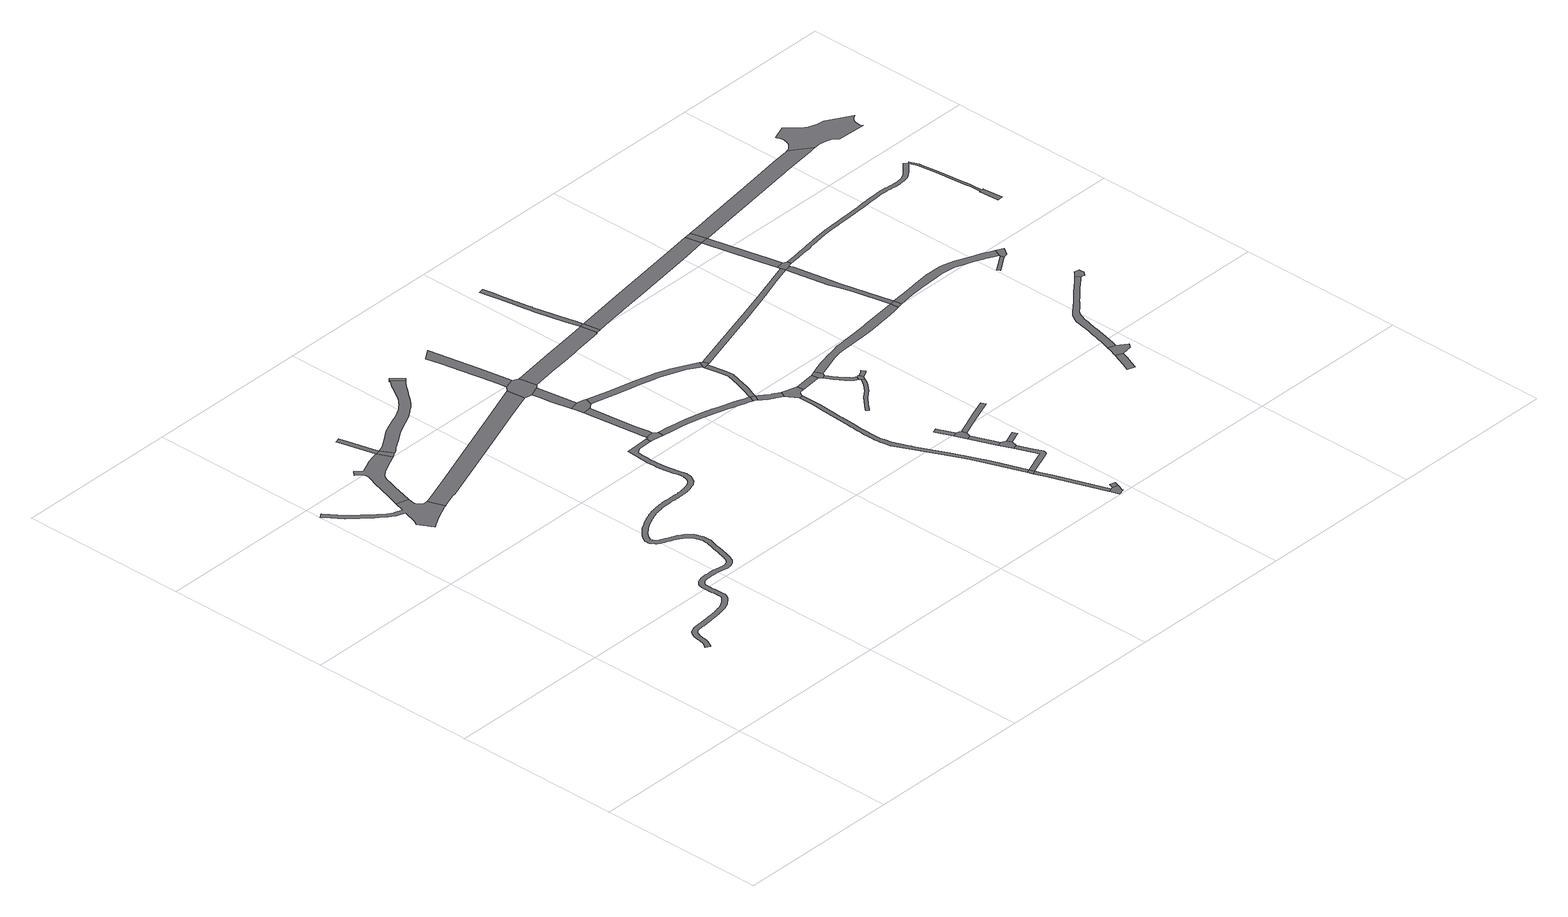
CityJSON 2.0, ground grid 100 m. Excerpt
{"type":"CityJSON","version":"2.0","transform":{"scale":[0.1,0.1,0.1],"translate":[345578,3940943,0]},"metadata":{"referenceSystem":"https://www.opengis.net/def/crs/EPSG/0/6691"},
"CityObjects":{
"road1":{"type":"Road","geometry":[{"type":"MultiSurface","lod":"1","boundaries":[[[0,1,2,3,4,5,6,7,8,9,10,11,12,13,14,15,16,17,18,19,20,21,22,23,24,25,26,27,28,29,30,31,32,33,34,35,36,37,38,39,40,41,42,43,44]]]}]},
"road2":{"type":"Road","attributes":{"RoadStructureAttribute.sectionType":"1"},"geometry":[{"type":"MultiSurface","lod":"1","boundaries":[[[44,45,46,47,48,49,50,51,52,53,54,55,56,57,58,59,60,61,62,63,64,65,66,67,68,69,70,71,72,73,74,75,76,77,0]]]}]},
"road3":{"type":"Road","attributes":{"RoadStructureAttribute.sectionType":"1"},"geometry":[{"type":"MultiSurface","lod":"1","boundaries":[[[78,79,80,81,82,83,84,85,86,87,88,89,90,91,92,93,94,95,96,97,98,99,100,101,102,103,104,105,106,107,108,109,110,111,112,113,114,115,116,117,118,119,120,121,122,123,124,125,126,127,128,129,130,131,132,133,134,135,136,137,138,139,140,141,142,143,144,145,146,147,148,149,150,151,152,153,154,155,156,157,158,159,160,161,162,163,164,165,166,167,168,169,170,171,172,173,174,175,176,177,178,179,180,181,182,183,184,185,186,187,188,189,190,191,192,193,194,195,196,197,198,199,200,201,202,203,204,205,206,207,208,209,210,211,212,213,214,215,216,217,218,219,220,221,222,223,224,225,226,227,228,229,230,231,232,233,234,235,236,237,238,239,240,241,242,243,244,245,246,247,248,249,250,251,252,253,254,255,256,257,258,259,260,261,262,263,264,265,266,267,268,269,270,271,272,273,274,275,276,277,278,279,280,281,282,283,284,285,286,287,288,289,290,291,292,293,294,295,296,297,298,299,300,301,302,303,304,305,306,307,308,309,310,311,312,313,314,315,316,317,318,319,320,321,322,323,324,325,326,327,328,329,330,331,332,333,334,335,336,337,338,339,340,341,342,343,344,345,346,347,348,349,350,351,352,353,354,355,356,357,358,359,360,361,362,363,364,365,366,367,368,369,370,371,372,373,374,375,376,377,378,379,380,381,382,383,384,385,386,387,388,389,390,391,392,393,394,395,396,397,398,399,400,401,402,403,404,405,406,407,408,409,410,411,412,413,414,415,416,417,418,419,420,421,422,423,424,425,426,427,428,429,430,431,432,433,434,435,436,437,438,439,440,441,442,443,444,445,446,447,448,449,450,451,452,453,454,455,456,457,458,459,460,461,462,463,464,465,466,467,468,469,470,471,472,473,474,475,476,477,478,479,480,481,482,483,484,485,486,487,488,489,490,491,492,493,494,495,496,497,498,499,500,501,502,503,504,505,506,507,508,509,510,511,512,513,514,515,516,517,518,519,520,521,522,523,524,525,526,527,528,529,530,531,532,533,534,535,536,537,538,539,540,541,542,543,544,545,546,547,548,549,550,551,552,553,554,555,556,557,558,559,560,561,562,563,564,565,566,567,568,569,570,571,572,573,574,575,576,577,578,579,580,581,582,583,584,585,586,587,588,589,590,591,592,593,594,595,596,597,598,599,600,601,602,603,604,605,606,607,608,609,610,611,612,613,614,615,616,617,618,619,620,621,622,623,624,625,626,627,628,629,630,631,632,633,634,635,636,637,638,639,640,641,642,643,644,645,646,647,648,649,650,651,652,653,654,655,656,657,658,659,660,661,662,663,664,665,666,667,668,669,670,671,672,673,674,675,676,677,678,679,680,681,682,683,684,685,686,687,688,689,690,691,692,693,694,695,696,697,698,699,700,701,702,703,704,705]]]}]},
"road4":{"type":"Road","attributes":{"RoadStructureAttribute.sectionType":"1"},"geometry":[{"type":"MultiSurface","lod":"1","boundaries":[[[706,707,708,709,710,711,712,64]]]}]},
"road5":{"type":"Road","geometry":[{"type":"MultiSurface","lod":"1","boundaries":[[[63,713,714,715,706,64]]]}]},
"road6":{"type":"Road","attributes":{"RoadStructureAttribute.sectionType":"1"},"geometry":[{"type":"MultiSurface","lod":"1","boundaries":[[[716,717,718,37,36,719,720,721,722,723,724,725,726]]]}]},
"road7":{"type":"Road","attributes":{"RoadStructureAttribute.sectionType":"1"},"geometry":[{"type":"MultiSurface","lod":"1","boundaries":[[[715,727,728,729,730,731,732,733,734,735,736,737,738,739,740,741,742,743,744,745,746,747,748,749,750,751,752,753,754,755,756,757,758,759,760,761,762,763,764,765,766,767,768,769,770,771,772,773,774,775,776,777,778,779,780,781,706]]]}]},
"road8":{"type":"Road","geometry":[{"type":"MultiSurface","lod":"1","boundaries":[[[782,757,756,783,784,785,786]]]}]},
"road9":{"type":"Road","geometry":[{"type":"MultiSurface","lod":"1","boundaries":[[[787,788,789,790,791,792,78,705]]]}]},
"road10":{"type":"Road","attributes":{"RoadStructureAttribute.sectionType":"1"},"geometry":[{"type":"MultiSurface","lod":"1","boundaries":[[[790,793,794,795,796,797,798,799,791]]]}]},
"road11":{"type":"Road","attributes":{"RoadStructureAttribute.sectionType":"1"},"geometry":[{"type":"MultiSurface","lod":"1","boundaries":[[[800,801,802,803,804,805]]]}]},
"road12":{"type":"Road","geometry":[{"type":"MultiSurface","lod":"1","boundaries":[[[804,806,807,798,797,808,809,810,805]]]}]},
"road13":{"type":"Road","geometry":[{"type":"MultiSurface","lod":"1","boundaries":[[[725,801,800,811,812,813,814,726]]]}]},
"road14":{"type":"Road","attributes":{"RoadStructureAttribute.sectionType":"1"},"geometry":[{"type":"MultiSurface","lod":"1","boundaries":[[[815,816,817,818,819,820,814,813,821,822,823]]]}]},
"road15":{"type":"Road","attributes":{"RoadStructureAttribute.sectionType":"1"},"geometry":[{"type":"MultiSurface","lod":"1","boundaries":[[[824,825,826,827,828,829,830,831,832,833,834,835,836,837,838,839,789,788,840,841,842,843,844,845,846,847,848,849,850,851,852,853,854,855,856,857]]]}]},
"road16":{"type":"Road","attributes":{"RoadStructureAttribute.sectionType":"1"},"geometry":[{"type":"MultiSurface","lod":"1","boundaries":[[[858,859,860,861,862,863,864,865,866,867,868,869,870,871,872,873,874,875,876,877,878,879,880,881,882,883,884,885,809,808]]]}]},
"road17":{"type":"Road","attributes":{"RoadStructureAttribute.sectionType":"1"},"geometry":[{"type":"MultiSurface","lod":"1","boundaries":[[[886,887,812,811,888,889,890,891,892,893,894,895]]]}]},
"road18":{"type":"Road","geometry":[{"type":"MultiSurface","lod":"1","boundaries":[[[856,896,897,898,857]]]}]},
"road19":{"type":"Road","geometry":[{"type":"MultiSurface","lod":"1","boundaries":[[[899,900,901,902]]]}]},
"road20":{"type":"Road","attributes":{"RoadStructureAttribute.sectionType":"1"},"geometry":[{"type":"MultiSurface","lod":"1","boundaries":[[[903,904,905,906,907,908,909,899,902]]]}]},
"road21":{"type":"Road","geometry":[{"type":"MultiSurface","lod":"1","boundaries":[[[910,906,905,911,912,913,914,915]]]}]},
"road22":{"type":"Road","attributes":{"RoadStructureAttribute.sectionType":"1"},"geometry":[{"type":"MultiSurface","lod":"1","boundaries":[[[916,917,918,919,920,921,922,923,924,925,926,927,928,929,930,931,932,933,934,935,936,937,938,939,901,900,940,941,942,943,944,945,946,947,948,949,950,951,952,953,954,955,956]]]}]},
"road23":{"type":"Road","attributes":{"RoadStructureAttribute.sectionType":"1"},"geometry":[{"type":"MultiSurface","lod":"1","boundaries":[[[897,957,958,959,960,961,962,963,964,965,966,967,968,969,970,971,972,898]]]}]},
"road24":{"type":"Road","geometry":[{"type":"MultiSurface","lod":"1","boundaries":[[[973,974,910,915]]]}]},
"road25":{"type":"Road","attributes":{"RoadStructureAttribute.sectionType":"1"},"geometry":[{"type":"MultiSurface","lod":"1","boundaries":[[[898,975,976,977,978,979,980,981,982,983,984,985,986,987,988,989,990,991,992,857]]]}]},
"road26":{"type":"Road","attributes":{"RoadStructureAttribute.sectionType":"1"},"geometry":[{"type":"MultiSurface","lod":"1","boundaries":[[[899,993,994,995,996,997,998,999,1000,1001,1002,1003,1004,900]]]}]},
"road27":{"type":"Road","geometry":[{"type":"MultiSurface","lod":"1","boundaries":[[[1005,1006,1007,1008,965,964,916,956]]]}]},
"road28":{"type":"Road","attributes":{"RoadStructureAttribute.sectionType":"1"},"geometry":[{"type":"MultiSurface","lod":"1","boundaries":[[[1009,1010,1011,1012,1013,1014]]]}]},
"road29":{"type":"Road","geometry":[{"type":"MultiSurface","lod":"1","boundaries":[[[1015,1016,1017,1009,1014,1018]]]}]},
"road30":{"type":"Road","attributes":{"RoadStructureAttribute.sectionType":"1"},"geometry":[{"type":"MultiSurface","lod":"1","boundaries":[[[1019,1020,1015,1018]]]}]},
"road31":{"type":"Road","geometry":[{"type":"MultiSurface","lod":"1","boundaries":[[[984,983,1021,1022,871,870]]]}]},
"road32":{"type":"Road","geometry":[{"type":"MultiSurface","lod":"1","boundaries":[[[1023,1024,1020,1019,1002,1001]]]}]},
"road33":{"type":"Road","geometry":[{"type":"MultiSurface","lod":"1","boundaries":[[[1025,895,894,1026,1027]]]}]},
"road34":{"type":"Road","geometry":[{"type":"MultiSurface","lod":"1","boundaries":[[[1028,1029,1024,1023]]]}]},
"road35":{"type":"Road","attributes":{"RoadStructureAttribute.sectionType":"1"},"geometry":[{"type":"MultiSurface","lod":"1","boundaries":[[[1030,1031,1032,1008,1007]]]}]},
"road36":{"type":"Road","attributes":{"RoadStructureAttribute.sectionType":"1"},"geometry":[{"type":"MultiSurface","lod":"1","boundaries":[[[1033,1034,1035,1036,1037,1038,895,1025,1039,1040,1041,1042,1043,1044,1045,1046,1047,1048]]]}]},
"road37":{"type":"Road","attributes":{"RoadStructureAttribute.sectionType":"1"},"geometry":[{"type":"MultiSurface","lod":"1","boundaries":[[[1049,1050,1051,1052,1053,1054,1055,1056,1057,1058,1059,1060,1061,1062,1063,1064,1065,1066]]]}]},
"road38":{"type":"Road","attributes":{"RoadStructureAttribute.sectionType":"1"},"geometry":[{"type":"MultiSurface","lod":"1","boundaries":[[[1067,1068,1069,1070,1071,1017,1016]]]}]},
"road39":{"type":"Road","geometry":[{"type":"MultiSurface","lod":"1","boundaries":[[[1072,1073,1074,1075,1032,1031,1076,1077]]]}]},
"road40":{"type":"Road","attributes":{"RoadStructureAttribute.sectionType":"1"},"geometry":[{"type":"MultiSurface","lod":"1","boundaries":[[[1078,1079,1080,1081,1082,1083,1084,1085,1086,1087,1088,1089,1090,1091,1092,1093,1094,1095,1096,1097,1098,1099,1100,1101,1102,1103,1104,1105,1106,1072,1077]]]}]},
"road41":{"type":"Road","geometry":[{"type":"MultiSurface","lod":"1","boundaries":[[[1107,1108,1109,1093,1092,1110,1066,1065,1111,1112]]]}]},
"road42":{"type":"Road","geometry":[{"type":"MultiSurface","lod":"1","boundaries":[[[1113,1114,1115,1116,1117,1118,1119,1120,1121,1122,1123,1124,1125,1126,1127,1107,1112]]]}]},
"road43":{"type":"Road","attributes":{"RoadStructureAttribute.sectionType":"1"},"geometry":[{"type":"MultiSurface","lod":"1","boundaries":[[[1128,1129,1130,1131,1132,1133,1134,1135,1136,1137,1138,1139,1022,1021,1140,1141,1142,1143,1144,1134,1145,1146,1147,1148,1149]]]}]},
"road44":{"type":"Road","attributes":{"RoadStructureAttribute.sectionType":"1"},"geometry":[{"type":"MultiSurface","lod":"1","boundaries":[[[1150,1151,1152,1153,1154,1027,1026,1155,1156,1157,1158,1159,1160,1161,1162,1163]]]}]},
"road45":{"type":"Road","attributes":{"RoadStructureAttribute.sectionType":"1"},"geometry":[{"type":"MultiSurface","lod":"1","boundaries":[[[1149,1164,1165,1166,1167,1168,1169,1170,1171,1172,1173,1174,1175,1176,1177,1075,1074,1178,1179,1180,1181,1182,1183,1184,1185,1186,1187,1188,1189,1190,1191,1192,1193]]]}]},
"road46":{"type":"Road","geometry":[{"type":"MultiSurface","lod":"1","boundaries":[[[1193,1194,1195,1128,1149]]]}]},
"road47":{"type":"Road","attributes":{"RoadStructureAttribute.sectionType":"1"},"geometry":[{"type":"MultiSurface","lod":"1","boundaries":[[[1196,1197,1198,1199,1200,1201,1202,1203,1204,1205]]]}]},
"road48":{"type":"Road","geometry":[{"type":"MultiSurface","lod":"1","boundaries":[[[1206,1207,1208,1209,1210,1135,1134,1133]]]}]},
"road49":{"type":"Road","attributes":{"RoadStructureAttribute.sectionType":"1"},"geometry":[{"type":"MultiSurface","lod":"1","boundaries":[[[1211,1212,1213,1210,1209,1214,1215,1216,1217,1163]]]}]},
"road50":{"type":"Road","geometry":[{"type":"MultiSurface","lod":"1","boundaries":[[[1150,1163,1217,1218]]]}]},
"road51":{"type":"Road","geometry":[{"type":"MultiSurface","lod":"1","boundaries":[[[1204,1219,1220,1221,1222,1223,1224,1225,1226,1205]]]}]},
"road52":{"type":"Road","attributes":{"RoadStructureAttribute.sectionType":"1"},"geometry":[{"type":"MultiSurface","lod":"1","boundaries":[[[1227,1228,1229,1230,1231,1232,1233,1234,1235,1236,1237,1238,1239,1240,1241,1242,1243,1244,1245,1246,1247,1248,1249,1250,1251,1252,1253,1254,1255,1256,1257,1258,1128,1195]]]}]},
"road53":{"type":"Road","attributes":{"RoadStructureAttribute.sectionType":"1"},"geometry":[{"type":"MultiSurface","lod":"1","boundaries":[[[1259,1260,1261,1262,1263,1264,1265,1266,1267,1268,1269,1270,1271,1272,1273,1274,1275,1276,1277,1278,1279,1280,1281,1282,1283,1284,1285,1222,1221,1286,1287,1288,1289,1290,1291,1292,1293,1294,1295,1296,1297,1298,1299,1300,1301,1302,1303,1304,1305,1306,1307,1308,1309,1310,1311,1312,1313,1314,1315,1316,1317,1318,1319,1320,1321,1322]]]}]},
"road54":{"type":"Road","geometry":[{"type":"MultiSurface","lod":"1","boundaries":[[[1323,1324,1325,1326,1327,1328,1329]]]}]},
"road55":{"type":"Road","attributes":{"RoadStructureAttribute.sectionType":"1"},"geometry":[{"type":"MultiSurface","lod":"1","boundaries":[[[1330,1331,1332,1333,1334,1335,1336,1337,1338,1339,1218,1217,1340,1341,1342,1343,1344,1345,1346,1347,1348]]]}]},
"road56":{"type":"Road","attributes":{"RoadStructureAttribute.sectionType":"1"},"geometry":[{"type":"MultiSurface","lod":"1","boundaries":[[[1207,1349,1350,1351,1352,1353,1354,1355,1356,1357,1358,1359,1360,1361,1362,1363,1364,1365,1366,1367,1368,1369,1370,1371,1372,1373,1374,1375,1376,1377,1378,1379,1380,1381,1382,1383,1384,1385,1386,1387,1388,1389,1390,1391,1392,1393,1394,1395,1396,1397,1398,1399,1400,1401,1402,1403,1404,1405,1406,1407,1408,1409,1410,1411,1412,1413,1414,1415,1416,1417,1418,1419,1420,1421,1422,1423,1424,1398,1425,1426,1427,1428,1429,1430,1431,1432,1433,1434,1435,1436,1437,1438,1439,1440,1441,1442,1443,1444,1445,1446,1447,1448,1449,1450,1451,1452,1453,1454,1455,1456,1457,1458,1459,1460,1461,1462,1463,1464,1465,1466,1467,1468,1469,1470,1471,1472,1473,1208]]]}]},
"road57":{"type":"Road","geometry":[{"type":"MultiSurface","lod":"1","boundaries":[[[1321,1474,1475,1476,1477,1478,1479,1480,1481,1482,1322]]]}]},
"road58":{"type":"Road","geometry":[{"type":"MultiSurface","lod":"1","boundaries":[[[1483,1243,1242,1329,1328,1484,1485]]]}]},
"road59":{"type":"Road","geometry":[{"type":"MultiSurface","lod":"1","boundaries":[[[1486,1487,1488,1489,1490,1491,1492,1493,1494,1495,1496,1497,1498,1499,1500,1501,1502,1503,1504,1505,1506,1507,1508,1509,1510,1511,1512,1513,1514,1515,1516,1517,1518,1519,1520,1521,1522,1523,1524,1525,1526,1527,1528,1529,1330,1348]]]}]}
},
"vertices":[
[358,2702,0],[339,2637,0],[295,2653,0],[287,2655,0],[259,2674,0],[221,2709,0],[102,2823,0],[29,2924,0],[4,2906,0],[37,2861,0],[79,2803,0],[190,2697,0],[207,2681,0],[240,2650,0],[274,2628,0],[277,2627,0],[286,2624,0],[329,2609,0],[330,2609,0],[303,2524,0],[293,2507,0],[286,2498,0],[337,2412,0],[347,2418,0],[362,2427,0],[366,2429,0],[378,2436,0],[388,2442,0],[394,2445,0],[416,2457,0],[438,2468,0],[460,2479,0],[483,2489,0],[494,2494,0],[500,2496,0],[506,2498,0],[515,2501,0],[479,2596,0],[452,2596,0],[439,2607,0],[430,2621,0],[425,2634,0],[425,2647,0],[426,2662,0],[429,2680,0],
[457,2773,0],[465,2801,0],[466,2805,0],[467,2811,0],[483,2860,0],[488,2876,0],[498,2903,0],[505,2915,0],[511,2920,0],[519,2925,0],[527,2930,0],[534,2935,0],[548,2944,0],[563,2952,0],[578,2959,0],[593,2967,0],[621,2981,0],[650,2994,0],[666,3001,0],[628,3082,0],[597,3076,0],[546,3063,0],[511,3044,0],[468,3027,0],[430,3061,0],[407,3035,0],[444,3001,0],[446,2970,0],[413,2877,0],[413,2875,0],[403,2845,0],[378,2769,0],[375,2759,0],
[1658,2144,0],[1588,2141,0],[1512,2137,0],[1510,2113,0],[1507,2068,0],[1505,2046,0],[1504,2023,0],[1503,2000,0],[1503,1977,0],[1504,1954,0],[1505,1931,0],[1508,1907,0],[1512,1881,0],[1517,1855,0],[1522,1830,0],[1527,1806,0],[1529,1799,0],[1530,1791,0],[1531,1784,0],[1533,1777,0],[1525,1744,0],[1522,1739,0],[1519,1735,0],[1516,1730,0],[1513,1727,0],[1510,1724,0],[1507,1720,0],[1503,1718,0],[1500,1716,0],[1496,1713,0],[1492,1712,0],[1489,1710,0],[1484,1708,0],[1475,1705,0],[1470,1703,0],[1465,1702,0],[1460,1701,0],[1455,1699,0],[1449,1698,0],[1442,1697,0],[1436,1696,0],[1430,1695,0],[1423,1694,0],[1416,1693,0],[1409,1693,0],[1401,1693,0],[1394,1693,0],[1386,1693,0],[1378,1693,0],[1370,1693,0],[1362,1693,0],[1354,1693,0],[1346,1693,0],[1338,1693,0],[1330,1693,0],[1323,1694,0],[1316,1694,0],[1310,1694,0],[1303,1694,0],[1297,1694,0],[1290,1694,0],[1283,1694,0],[1276,1693,0],[1269,1692,0],[1262,1692,0],[1256,1691,0],[1248,1690,0],[1242,1690,0],[1236,1689,0],[1230,1688,0],[1225,1687,0],[1219,1686,0],[1213,1685,0],[1209,1685,0],[1206,1684,0],[1200,1683,0],[1193,1681,0],[1187,1680,0],[1181,1678,0],[1174,1677,0],[1169,1675,0],[1163,1673,0],[1157,1671,0],[1152,1669,0],[1147,1667,0],[1142,1665,0],[1136,1663,0],[1131,1661,0],[1127,1658,0],[1122,1656,0],[1117,1654,0],[1112,1652,0],[1106,1649,0],[1100,1647,0],[1095,1644,0],[1090,1642,0],[1085,1639,0],[1080,1636,0],[1075,1633,0],[1069,1630,0],[1040,1613,0],[998,1577,0],[993,1571,0],[988,1566,0],[984,1560,0],[979,1554,0],[978,1552,0],[975,1547,0],[971,1541,0],[968,1535,0],[965,1527,0],[962,1522,0],[962,1512,0],[963,1501,0],[965,1493,0],[968,1487,0],[972,1480,0],[977,1474,0],[982,1468,0],[987,1462,0],[994,1456,0],[1001,1452,0],[1009,1448,0],[1017,1445,0],[1024,1442,0],[1031,1439,0],[1038,1436,0],[1046,1432,0],[1054,1428,0],[1062,1425,0],[1070,1421,0],[1077,1418,0],[1084,1414,0],[1091,1412,0],[1097,1409,0],[1102,1405,0],[1107,1402,0],[1112,1398,0],[1118,1394,0],[1122,1391,0],[1127,1387,0],[1131,1384,0],[1135,1380,0],[1138,1377,0],[1141,1374,0],[1144,1370,0],[1147,1366,0],[1149,1362,0],[1152,1357,0],[1154,1352,0],[1156,1347,0],[1158,1341,0],[1160,1335,0],[1162,1330,0],[1163,1325,0],[1164,1320,0],[1165,1314,0],[1166,1309,0],[1166,1303,0],[1166,1297,0],[1166,1291,0],[1165,1285,0],[1166,1280,0],[1165,1276,0],[1148,1224,0],[1147,1218,0],[1145,1208,0],[1144,1201,0],[1142,1194,0],[1141,1187,0],[1139,1180,0],[1137,1173,0],[1135,1165,0],[1133,1157,0],[1131,1149,0],[1129,1142,0],[1127,1135,0],[1125,1129,0],[1123,1122,0],[1121,1117,0],[1119,1111,0],[1117,1106,0],[1115,1102,0],[1112,1098,0],[1110,1094,0],[1107,1091,0],[1104,1087,0],[1100,1084,0],[1097,1082,0],[1093,1080,0],[1089,1078,0],[1084,1077,0],[1080,1076,0],[1075,1075,0],[1070,1075,0],[1064,1076,0],[1057,1076,0],[1050,1077,0],[1042,1079,0],[1035,1080,0],[1027,1081,0],[1019,1082,0],[1011,1083,0],[1004,1084,0],[997,1085,0],[990,1086,0],[984,1086,0],[978,1086,0],[972,1086,0],[967,1086,0],[962,1086,0],[957,1086,0],[951,1087,0],[946,1087,0],[941,1087,0],[935,1087,0],[930,1087,0],[924,1087,0],[913,1086,0],[907,1085,0],[901,1084,0],[894,1081,0],[887,1078,0],[881,1075,0],[876,1072,0],[870,1068,0],[865,1063,0],[860,1059,0],[855,1054,0],[849,1042,0],[847,1034,0],[845,1026,0],[845,1019,0],[845,1012,0],[845,1004,0],[845,997,0],[845,991,0],[845,985,0],[845,980,0],[845,972,0],[845,968,0],[846,957,0],[847,951,0],[848,945,0],[848,938,0],[849,931,0],[849,925,0],[849,919,0],[849,914,0],[850,906,0],[849,902,0],[848,897,0],[846,891,0],[842,885,0],[840,882,0],[837,879,0],[833,875,0],[829,871,0],[824,866,0],[818,862,0],[813,858,0],[807,854,0],[802,850,0],[795,847,0],[789,844,0],[783,841,0],[776,839,0],[770,837,0],[764,835,0],[758,834,0],[752,832,0],[745,831,0],[739,830,0],[732,828,0],[728,827,0],[723,826,0],[590,811,0],[587,811,0],[582,811,0],[576,810,0],[568,810,0],[560,809,0],[552,808,0],[543,807,0],[534,804,0],[526,800,0],[518,796,0],[511,791,0],[505,785,0],[500,779,0],[498,776,0],[495,772,0],[490,764,0],[487,756,0],[485,747,0],[483,739,0],[482,730,0],[480,722,0],[479,713,0],[478,706,0],[477,698,0],[475,692,0],[473,686,0],[471,680,0],[469,675,0],[467,670,0],[465,666,0],[463,662,0],[460,658,0],[456,651,0],[452,647,0],[450,644,0],[475,627,0],[476,629,0],[480,634,0],[485,642,0],[488,646,0],[491,652,0],[494,658,0],[497,664,0],[499,670,0],[502,677,0],[504,684,0],[506,692,0],[508,701,0],[509,709,0],[510,717,0],[511,726,0],[513,734,0],[514,741,0],[516,746,0],[518,751,0],[520,755,0],[523,760,0],[526,763,0],[527,764,0],[531,768,0],[535,771,0],[539,774,0],[544,776,0],[550,777,0],[556,779,0],[563,779,0],[570,780,0],[578,780,0],[584,781,0],[588,781,0],[593,781,0],[727,797,0],[733,798,0],[739,799,0],[745,800,0],[752,801,0],[759,803,0],[765,805,0],[771,806,0],[778,808,0],[786,810,0],[794,813,0],[802,817,0],[809,820,0],[817,824,0],[824,829,0],[831,834,0],[837,839,0],[843,844,0],[849,848,0],[854,853,0],[858,858,0],[863,862,0],[867,868,0],[873,878,0],[877,889,0],[879,898,0],[880,906,0],[879,915,0],[879,920,0],[879,926,0],[879,933,0],[878,941,0],[877,948,0],[877,955,0],[876,961,0],[875,970,0],[875,972,0],[875,979,0],[875,985,0],[875,990,0],[875,997,0],[875,1004,0],[875,1011,0],[875,1018,0],[875,1024,0],[876,1028,0],[877,1031,0],[880,1036,0],[882,1038,0],[885,1041,0],[889,1044,0],[892,1047,0],[896,1049,0],[900,1051,0],[904,1053,0],[908,1054,0],[912,1055,0],[916,1056,0],[926,1057,0],[930,1057,0],[935,1057,0],[940,1057,0],[946,1057,0],[951,1057,0],[956,1056,0],[961,1056,0],[967,1056,0],[972,1056,0],[977,1056,0],[982,1056,0],[988,1056,0],[994,1055,0],[1001,1054,0],[1007,1054,0],[1014,1053,0],[1022,1051,0],[1030,1050,0],[1038,1049,0],[1046,1048,0],[1054,1047,0],[1062,1046,0],[1069,1045,0],[1077,1045,0],[1084,1046,0],[1092,1047,0],[1099,1050,0],[1106,1053,0],[1113,1056,0],[1119,1061,0],[1125,1066,0],[1129,1071,0],[1134,1076,0],[1138,1082,0],[1141,1088,0],[1144,1094,0],[1147,1100,0],[1149,1107,0],[1151,1113,0],[1153,1119,0],[1155,1126,0],[1157,1134,0],[1160,1141,0],[1162,1149,0],[1164,1157,0],[1166,1165,0],[1168,1172,0],[1170,1180,0],[1172,1188,0],[1173,1195,0],[1174,1202,0],[1177,1213,0],[1177,1217,0],[1195,1271,0],[1196,1280,0],[1195,1285,0],[1196,1291,0],[1196,1297,0],[1196,1304,0],[1196,1311,0],[1195,1318,0],[1194,1325,0],[1192,1332,0],[1191,1339,0],[1188,1345,0],[1186,1351,0],[1184,1357,0],[1182,1364,0],[1179,1370,0],[1176,1377,0],[1172,1383,0],[1168,1388,0],[1164,1393,0],[1160,1398,0],[1155,1402,0],[1151,1407,0],[1146,1410,0],[1141,1415,0],[1135,1418,0],[1130,1422,0],[1124,1426,0],[1118,1431,0],[1111,1435,0],[1104,1439,0],[1097,1442,0],[1089,1445,0],[1082,1448,0],[1074,1452,0],[1066,1456,0],[1058,1459,0],[1051,1463,0],[1043,1466,0],[1035,1470,0],[1028,1472,0],[1022,1475,0],[1016,1478,0],[1011,1481,0],[1007,1484,0],[1004,1488,0],[1000,1492,0],[997,1496,0],[995,1500,0],[994,1504,0],[993,1506,0],[992,1513,0],[992,1516,0],[995,1522,0],[998,1526,0],[1001,1531,0],[1004,1537,0],[1008,1542,0],[1011,1547,0],[1015,1551,0],[1019,1555,0],[1058,1589,0],[1084,1604,0],[1090,1608,0],[1094,1610,0],[1099,1612,0],[1103,1615,0],[1108,1617,0],[1114,1620,0],[1119,1622,0],[1124,1624,0],[1129,1627,0],[1134,1629,0],[1139,1631,0],[1144,1633,0],[1148,1635,0],[1153,1637,0],[1158,1639,0],[1162,1641,0],[1168,1643,0],[1173,1645,0],[1178,1646,0],[1183,1648,0],[1188,1649,0],[1194,1651,0],[1200,1652,0],[1206,1653,0],[1212,1655,0],[1218,1656,0],[1224,1657,0],[1229,1657,0],[1235,1658,0],[1240,1659,0],[1246,1660,0],[1252,1661,0],[1258,1661,0],[1265,1662,0],[1272,1663,0],[1279,1663,0],[1285,1664,0],[1291,1664,0],[1297,1664,0],[1303,1664,0],[1309,1664,0],[1316,1664,0],[1323,1664,0],[1330,1663,0],[1337,1663,0],[1346,1663,0],[1354,1663,0],[1362,1663,0],[1370,1663,0],[1378,1663,0],[1385,1663,0],[1394,1663,0],[1402,1663,0],[1410,1663,0],[1418,1663,0],[1426,1664,0],[1434,1665,0],[1441,1666,0],[1448,1667,0],[1455,1669,0],[1461,1670,0],[1468,1672,0],[1473,1673,0],[1479,1675,0],[1485,1677,0],[1494,1680,0],[1499,1682,0],[1505,1684,0],[1510,1687,0],[1516,1690,0],[1521,1694,0],[1526,1698,0],[1531,1702,0],[1536,1707,0],[1540,1712,0],[1544,1718,0],[1548,1723,0],[1553,1734,0],[1554,1737,0],[1559,1744,0],[1560,1750,0],[1561,1756,0],[1562,1763,0],[1563,1770,0],[1563,1775,0],[1563,1779,0],[1561,1789,0],[1559,1797,0],[1558,1804,0],[1557,1812,0],[1552,1837,0],[1546,1861,0],[1541,1886,0],[1537,1911,0],[1535,1933,0],[1534,1955,0],[1533,1977,0],[1533,1999,0],[1534,2022,0],[1535,2044,0],[1537,2066,0],[1539,2093,0],[1563,2108,0],[1566,2110,0],[1660,2114,0],
[657,3090,0],[649,3122,0],[610,3278,0],[600,3318,0],[571,3310,0],[581,3271,0],[621,3112,0],
[668,3003,0],[679,3008,0],[698,3019,0],
[1234,2870,0],[674,2666,0],[497,2601,0],[518,2503,0],[530,2507,0],[620,2540,0],[621,2535,0],[1109,2712,0],[1335,2795,0],[1518,2861,0],[1505,2968,0],
[703,3021,0],[707,3024,0],[717,3030,0],[726,3037,0],[735,3044,0],[745,3051,0],[752,3055,0],[758,3059,0],[790,3079,0],[808,3091,0],[821,3100,0],[853,3120,0],[897,3143,0],[937,3162,0],[941,3164,0],[972,3180,0],[985,3186,0],[1026,3212,0],[1037,3220,0],[1048,3228,0],[1059,3236,0],[1070,3245,0],[1087,3261,0],[1102,3278,0],[1118,3296,0],[1133,3314,0],[1161,3347,0],[1188,3381,0],[1211,3406,0],[1222,3416,0],[1167,3476,0],[1152,3455,0],[1137,3435,0],[1131,3426,0],[1110,3387,0],[1086,3351,0],[1074,3336,0],[1062,3321,0],[1049,3307,0],[1036,3294,0],[1026,3286,0],[1016,3278,0],[1006,3271,0],[996,3264,0],[955,3241,0],[910,3223,0],[899,3220,0],[862,3206,0],[858,3204,0],[830,3191,0],[816,3185,0],[784,3164,0],[753,3142,0],[723,3120,0],[693,3102,0],
[1164,3479,0],[1224,3418,0],[1237,3430,0],[1239,3432,0],[1183,3495,0],
[1675,2112,0],[1739,2102,0],[1745,2142,0],[1721,2162,0],[1672,2155,0],[1673,2144,0],
[1718,2187,0],[1708,2258,0],[1686,2430,0],[1674,2546,0],[1674,2548,0],[1621,2541,0],[1670,2170,0],
[1625,2875,0],[1564,2849,0],[1571,2805,0],[1581,2735,0],[1608,2619,0],[1663,2631,0],
[1614,2590,0],[1614,2589,0],[1706,2572,0],[1718,2616,0],[1709,2619,0],
[1649,2894,0],[1628,2997,0],[1594,3015,0],[1531,2998,0],
[1463,3386,0],[1472,3335,0],[1496,3198,0],[1499,3179,0],[1506,3142,0],[1522,3051,0],[1558,3222,0],[1505,3520,0],[1442,3477,0],
[2291,2011,0],[2269,2019,0],[2248,2026,0],[2217,2037,0],[2185,2047,0],[2153,2057,0],[2121,2067,0],[2089,2077,0],[2056,2086,0],[2023,2095,0],[2004,2100,0],[1990,2104,0],[1989,2104,0],[1931,2116,0],[1871,2125,0],[1811,2133,0],[1805,2093,0],[1831,2090,0],[1865,2085,0],[1924,2076,0],[1981,2065,0],[2001,2060,0],[2013,2057,0],[2045,2048,0],[2077,2038,0],[2110,2028,0],[2142,2019,0],[2173,2009,0],[2204,1999,0],[2235,1988,0],[2256,1981,0],[2276,1974,0],[2284,1971,0],[2299,2008,0],
[1799,2551,0],[1849,2538,0],[1903,2526,0],[1956,2514,0],[1980,2508,0],[2008,2502,0],[2059,2489,0],[2089,2481,0],[2118,2473,0],[2146,2465,0],[2176,2453,0],[2268,2417,0],[2340,2370,0],[2360,2410,0],[2215,2481,0],[2207,2485,0],[2188,2494,0],[2159,2505,0],[2130,2514,0],[2100,2522,0],[2070,2530,0],[2018,2543,0],[1973,2553,0],[1965,2555,0],[1912,2567,0],[1860,2579,0],[1809,2592,0],[1759,2605,0],
[2143,3076,0],[1892,3038,0],[1792,2916,0],[1909,2934,0],[1996,2947,0],[2024,2952,0],[2204,2979,0],[2204,2984,0],[2210,2985,0],[2194,3084,0],
[2294,1967,0],[2307,1960,0],[2326,1995,0],
[2780,468,0],[2770,497,0],[2745,487,0],[2756,458,0],
[2787,383,0],[2790,373,0],[2899,60,0],[2923,68,0],[2813,377,0],[2813,378,0],[2790,442,0],
[2938,72,0],[2900,58,0],[2917,4,0],[2958,17,0],[2956,20,0],[2970,61,0],
[2464,1812,0],[2467,1724,0],[2459,1637,0],[2448,1458,0],[2447,1441,0],[2445,1424,0],[2444,1407,0],[2443,1390,0],[2442,1373,0],[2441,1356,0],[2441,1339,0],[2441,1322,0],[2440,1316,0],[2440,1305,0],[2440,1288,0],[2440,1271,0],[2442,1251,0],[2445,1231,0],[2448,1212,0],[2452,1192,0],[2456,1172,0],[2462,1153,0],[2574,925,0],[2638,787,0],[2699,696,0],[2612,903,0],[2532,1074,0],[2525,1092,0],[2518,1110,0],[2484,1194,0],[2475,1234,0],[2470,1258,0],[2468,1285,0],[2471,1379,0],[2472,1406,0],[2473,1429,0],[2480,1531,0],[2480,1541,0],[2483,1590,0],[2490,1696,0],[2488,1812,0],
[2308,1959,0],[2315,1953,0],[2324,1945,0],[2335,1935,0],[2349,1924,0],[2372,1909,0],[2382,1904,0],[2422,1879,0],[2439,1915,0],[2395,1942,0],[2392,1944,0],[2373,1956,0],[2362,1965,0],[2351,1975,0],[2341,1984,0],[2330,1992,0],
[2981,92,0],[2949,102,0],
[2336,2019,0],[2344,2042,0],[2353,2065,0],[2361,2089,0],[2369,2117,0],[2396,2210,0],[2394,2239,0],[2389,2268,0],[2372,2364,0],[2342,2359,0],[2359,2270,0],[2365,2238,0],[2365,2213,0],[2345,2132,0],[2332,2097,0],[2325,2075,0],[2317,2052,0],[2308,2030,0],
[2911,520,0],[2929,526,0],[2936,530,0],[2940,533,0],[2944,539,0],[2946,547,0],[2947,557,0],[2920,625,0],[2890,697,0],[2862,686,0],[2916,553,0],[2901,549,0],
[2488,1820,0],[2505,1845,0],[2536,1848,0],[2532,1888,0],
[2767,1002,0],[2729,1095,0],[2725,1105,0],[2697,1094,0],[2701,1084,0],[2739,991,0],
[2795,932,0],[2806,962,0],[2795,989,0],[2767,921,0],
[2830,765,0],[2858,776,0],
[2386,2368,0],[2376,2402,0],
[2898,732,0],[2887,760,0],
[2223,3091,0],[2239,2990,0],[2224,3089,0],
[2976,763,0],[2964,791,0],
[2656,1862,0],[2664,1863,0],[2659,1903,0],
[2088,3627,0],[2099,3557,0],[2124,3407,0],[2129,3381,0],[2136,3343,0],[2176,3163,0],[2213,3138,0],[2205,3170,0],[2165,3349,0],[2158,3386,0],[2158,3388,0],[2154,3412,0],[2129,3562,0],[2118,3632,0],[2109,3684,0],[2079,3679,0],
[2788,1667,0],[2773,1647,0],[2737,1608,0],[2715,1591,0],[2689,1570,0],[2643,1524,0],[2614,1491,0],[2608,1485,0],[2621,1470,0],[2629,1477,0],[2657,1510,0],[2702,1555,0],[2727,1575,0],[2750,1593,0],[2789,1635,0],[2805,1656,0],[2819,1682,0],[2801,1691,0],
[2922,1009,0],[2968,1028,0],[3067,1065,0],[3057,1093,0],[2957,1055,0],
[2704,1858,0],[2706,1865,0],[2711,1874,0],[2693,1916,0],[2679,1852,0],[2682,1847,0],
[2690,1832,0],[2692,1827,0],[2700,1812,0],[2708,1797,0],[2718,1782,0],[2725,1770,0],[2733,1759,0],[2741,1747,0],[2750,1737,0],[2756,1730,0],[2763,1722,0],[2772,1713,0],[2784,1706,0],[2793,1702,0],[2796,1701,0],[2806,1725,0],[2800,1726,0],[2795,1729,0],[2787,1733,0],[2781,1739,0],[2775,1746,0],[2769,1753,0],[2761,1763,0],[2753,1773,0],[2746,1784,0],[2739,1795,0],[2730,1809,0],[2722,1824,0],[2714,1839,0],
[2824,1725,0],[2819,1725,0],[2813,1724,0],[2797,1700,0],[2829,1698,0],[2831,1701,0],
[2838,1703,0],[2846,1706,0],[2853,1710,0],[2861,1714,0],[2867,1719,0],[2872,1724,0],[2876,1727,0],[2861,1747,0],[2856,1743,0],[2851,1739,0],[2846,1735,0],[2841,1732,0],[2836,1730,0],[2836,1729,0],[2830,1727,0],
[3449,2049,0],[3396,2284,0],[3376,2373,0],[3375,2377,0],[3328,2639,0],[3325,2654,0],[3285,2651,0],[3276,2678,0],[3206,2655,0],[3034,2599,0],[2831,2538,0],[2695,2497,0],[2716,2467,0],[2818,2498,0],[3038,2570,0],[3043,2571,0],[3175,2615,0],[3331,2396,0],[3346,2342,0],[3363,2281,0],[3371,2252,0],[3418,2042,0],
[3159,3231,0],[2929,3196,0],[2552,3139,0],[2296,3100,0],[2227,3089,0],[2242,2990,0],[2244,2990,0],[2333,3004,0],[2437,3020,0],[2452,3022,0],[2536,3035,0],[2640,3051,0],[3035,3111,0],[3177,3133,0],
[3194,2014,0],[3179,2012,0],[3136,2005,0],[2965,1988,0],[2946,1986,0],[2899,1976,0],[2888,1974,0],[2852,1966,0],[2815,1956,0],[2779,1946,0],[2758,1940,0],[2743,1935,0],[2739,1934,0],[2734,1933,0],[2723,1878,0],[2857,1922,0],[2883,1930,0],[2906,1935,0],[2960,1941,0],[2980,1941,0],[3065,1944,0],[3084,1945,0],[3132,1950,0],[3181,1954,0],[3230,1960,0],[3269,1966,0],[3307,1971,0],[3344,1977,0],[3382,1984,0],[3418,1991,0],
[3440,1996,0],[3453,1998,0],
[3824,829,0],[3806,784,0],[3788,740,0],[3831,722,0],[3849,766,0],[3849,767,0],[3867,812,0],[3881,848,0],[3883,852,0],[3840,869,0],
[3323,2664,0],[3347,2667,0],[3343,2692,0],[3321,2705,0],[3272,2695,0],
[3213,2968,0],[3240,2842,0],[3264,2732,0],[3304,2783,0],[3291,2846,0],[3275,2918,0],[3228,3141,0],
[3203,3238,0],
[3947,862,0],[3966,886,0],[3911,932,0],[3867,946,0],[3867,945,0],[3858,917,0],[3845,882,0],[3842,873,0],
[3550,2013,0],[3620,2021,0],[3636,2021,0],[3755,2028,0],[3799,2030,0],[3819,2030,0],[3834,2029,0],[3881,2023,0],[3910,2013,0],[3940,2002,0],[3971,1990,0],[4011,1974,0],[4034,1964,0],[4050,1958,0],[4089,1940,0],[4119,1926,0],[4140,1972,0],[4109,1986,0],[4070,2003,0],[4029,2020,0],[3989,2036,0],[3958,2048,0],[3939,2056,0],[3927,2060,0],[3905,2067,0],[3895,2071,0],[3863,2079,0],[3842,2082,0],[3839,2082,0],[3733,2083,0],[3642,2072,0],[3560,2062,0],
[4230,1502,0],[4218,1492,0],[4206,1482,0],[4193,1471,0],[4179,1460,0],[4156,1441,0],[4133,1421,0],[4111,1402,0],[4088,1382,0],[4071,1367,0],[4063,1360,0],[3986,1297,0],[3964,1278,0],[3954,1262,0],[3945,1245,0],[3937,1223,0],[3930,1194,0],[3924,1168,0],[3918,1143,0],[3912,1116,0],[3905,1087,0],[3899,1060,0],[3892,1033,0],[3884,1004,0],[3877,981,0],[3875,974,0],[3870,955,0],[3920,961,0],[3928,991,0],[3936,1021,0],[3937,1024,0],[3943,1049,0],[3950,1077,0],[3956,1104,0],[3956,1105,0],[3963,1133,0],[3969,1158,0],[3975,1184,0],[3981,1209,0],[3990,1234,0],[3993,1242,0],[3997,1251,0],[4001,1259,0],[4006,1267,0],[4014,1276,0],[4023,1284,0],[4033,1292,0],[4042,1300,0],[4050,1307,0],[4059,1315,0],[4075,1330,0],[4091,1345,0],[4108,1359,0],[4130,1379,0],[4153,1399,0],[4176,1418,0],[4199,1437,0],[4209,1446,0],[4212,1448,0],[4225,1458,0],[4238,1469,0],[4250,1480,0],[4252,1482,0],[4232,1504,0],
[4098,1903,0],[4011,1845,0],[4022,1828,0],[4113,1889,0],[4124,1897,0],[4126,1898,0],[4118,1917,0],
[4094,3374,0],[4086,3372,0],[3970,3355,0],[3931,3349,0],[3862,3338,0],[3792,3328,0],[3453,3276,0],[3390,3266,0],[3311,3254,0],[3284,3250,0],[3236,3142,0],[3399,3167,0],[3849,3235,0],[3861,3237,0],[3938,3249,0],[3954,3251,0],[4172,3280,0],[4193,3284,0],[4214,3288,0],
[3368,2670,0],[3414,2677,0],[3455,2683,0],[3461,2684,0],[3508,2691,0],[3546,2698,0],[3553,2699,0],[3585,2704,0],[3623,2711,0],[3661,2716,0],[3695,2719,0],[3728,2721,0],[3761,2724,0],[3771,2724,0],[3781,2725,0],[3795,2726,0],[3819,2727,0],[3843,2728,0],[3867,2729,0],[3892,2731,0],[3894,2731,0],[3928,2733,0],[3964,2736,0],[4000,2739,0],[4036,2742,0],[4063,2744,0],[4091,2747,0],[4118,2749,0],[4145,2749,0],[4157,2748,0],[4168,2747,0],[4180,2746,0],[4191,2745,0],[4208,2743,0],[4225,2741,0],[4239,2740,0],[4242,2740,0],[4258,2740,0],[4271,2741,0],[4283,2742,0],[4295,2744,0],[4307,2747,0],[4317,2750,0],[4327,2753,0],[4337,2757,0],[4346,2761,0],[4376,2787,0],[4405,2813,0],[4412,2819,0],[4428,2833,0],[4446,2786,0],[4462,2674,0],[4465,2651,0],[4472,2591,0],[4484,2476,0],[4486,2456,0],[4487,2415,0],[4488,2389,0],[4483,2389,0],[4484,2386,0],[4493,2270,0],[4523,2272,0],[4514,2379,0],[4513,2388,0],[4513,2392,0],[4504,2392,0],[4502,2392,0],[4502,2395,0],[4501,2457,0],[4499,2478,0],[4492,2543,0],[4478,2672,0],[4464,2770,0],[4461,2790,0],[4444,2833,0],[4439,2843,0],[4410,2854,0],[4392,2838,0],[4387,2834,0],[4358,2807,0],[4328,2781,0],[4327,2781,0],[4318,2777,0],[4309,2773,0],[4301,2771,0],[4291,2768,0],[4280,2767,0],[4269,2766,0],[4258,2765,0],[4243,2765,0],[4227,2766,0],[4219,2767,0],[4211,2768,0],[4194,2770,0],[4182,2771,0],[4171,2772,0],[4159,2773,0],[4146,2774,0],[4117,2774,0],[4088,2772,0],[4061,2769,0],[4034,2767,0],[3998,2764,0],[3962,2761,0],[3951,2760,0],[3926,2758,0],[3890,2756,0],[3866,2754,0],[3842,2753,0],[3818,2752,0],[3793,2751,0],[3760,2749,0],[3726,2746,0],[3692,2744,0],[3659,2741,0],[3619,2735,0],[3581,2729,0],[3542,2722,0],[3531,2721,0],[3505,2716,0],[3504,2716,0],[3458,2709,0],[3442,2707,0],[3411,2702,0],[3364,2695,0],
[4268,1482,0],[4277,1476,0],[4298,1504,0],[4296,1532,0],[4296,1533,0],[4266,1540,0],[4261,1532,0],[4252,1523,0],[4241,1513,0],
[4149,1967,0],[4151,1904,0],[4184,1950,0],
[4234,3291,0],[4253,3291,0],[4271,3290,0],[4291,3287,0],[4309,3283,0],[4324,3276,0],[4342,3264,0],[4359,3248,0],[4529,3238,0],[4523,3256,0],[4522,3275,0],[4527,3294,0],[4536,3310,0],[4549,3324,0],[4566,3333,0],[4428,3417,0],[4385,3422,0],[4368,3425,0],[4350,3430,0],[4347,3432,0],[4333,3438,0],[4317,3448,0],[4302,3459,0],[4288,3473,0],[4234,3533,0],[4147,3498,0],[4151,3491,0],[4154,3483,0],[4156,3475,0],[4157,3467,0],[4158,3459,0],[4158,3451,0],[4157,3443,0],[4155,3435,0],[4153,3427,0],[4150,3419,0],[4146,3412,0],[4141,3405,0],[4136,3399,0],[4130,3393,0],[4124,3388,0],[4117,3383,0],[4109,3379,0],[4102,3376,0]
]}
